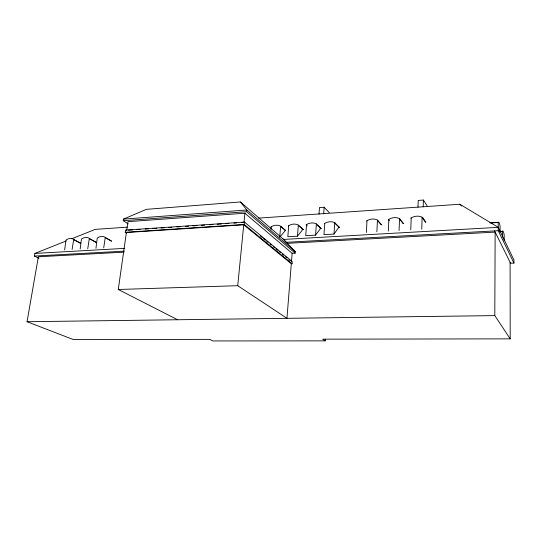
<?xml version="1.0" encoding="UTF-8"?>
<svg xmlns="http://www.w3.org/2000/svg" width="541" height="541" viewBox="0 0 541 541"><rect width="100%" height="100%" fill="white"/><g stroke="black" fill="none" stroke-linecap="round" stroke-linejoin="round"><path stroke-width="0.81" d="M502.44 237.181L502.447 231.345L499.857 231.345M504.131 240.698L504.205 235.058A11.05 1.637 87.1 0 0 502.379 231.21M494.555 230.912L510.582 263.224L513.95 263.095L498.254 230.716L498.187 222.351L489.828 222.838M500.026 232.177L500.107 226.409A11.341 1.724 87 0 0 498.187 222.351M325.337 339.193L325.229 340.864L322.7 339.166L510.21 338.855L494.805 315.606L495.143 232.103L287.298 243.335L282.53 238.439L240.407 201.949L146.347 209.353L123.49 219.112L123.26 220.708L128.176 223.866M421.77 229.215L422.142 217.401L422.568 217.374L425.889 222.236M423.19 206.804L423.4 200.055L418.234 200.427L418.004 207.162M410.775 229.851L411.194 218.097L410.775 218.124A11.489 10.313 -30.2 0 1 422.568 217.374M399.069 230.52L399.535 218.835L403.559 223.622M388.323 231.142L388.837 219.518L388.424 219.545L389.364 220.735M376.881 231.798L377.442 220.241L381.831 225.083M366.379 232.4L366.981 220.904L366.582 220.931A11.131 9.934 -37.3 0 1 377.848 220.214M335.116 222.933A10.827 9.549 -43.3 0 0 324.343 223.616L324.728 223.589L323.971 234.645L334.007 234.064L334.73 222.953L339.227 227.261L334.73 222.953M323.68 213.83L324.14 207.23L319.474 207.568L319.014 214.148M307.268 225.827L306.165 224.772L306.537 224.745L305.719 235.693L315.559 235.125L316.35 224.123L321.029 228.376L316.35 224.123M237.722 285.695L243.741 224.819L291.308 263.738L286.953 318.324L237.722 285.695L118.269 289.489L126.391 232.529L125.938 232.245M291.477 261.621L292.14 253.31L244.89 213.222L127.947 221.661L126.709 230.324L126.256 230.04M291.308 263.738L292.059 263.71L292.228 261.587L244.424 222.094L125.532 230.087L125.221 232.292L126.648 233.185M292.14 253.31L295.143 253.168L295.258 251.639L282.97 238.818M298.693 225.245A10.59 9.204 -47.4 0 0 288.339 225.901L288.705 225.881L287.819 236.728L297.469 236.174L298.321 225.266L303.183 229.465L298.321 225.266M279.798 236.363L280.644 226.388L285.668 230.534L280.644 226.388M270.994 229.472L271.21 226.99L270.852 227.01A10.475 9.035 -49.1 0 1 281.009 226.368M295.143 253.168L246.689 211.7L246.852 209.996L240.407 201.949M243.977 222.459L244.89 213.222M292.059 263.71L244.187 224.454L244.424 222.094M103.703 247.886L105.258 237.533L111.676 241.137M95.967 248.326L97.252 238.04A9.488 7.371 -58.8 0 1 105.556 237.513M87.723 248.799L89.326 238.547L96.366 242.395M80.169 249.036L81.468 239.041A9.4 7.222 -59.2 0 1 89.617 238.527M72.081 249.502L73.691 239.535L80.778 243.301M64.636 249.928L65.988 240.028A9.319 7.08 -59.6 0 1 73.982 239.521M325.229 340.864L212.877 340.945L209.712 339.356L73.36 339.579L27.05 321.719L38.357 256.786L123.99 252.16M38.911 258.273L34.428 256.055L34.888 253.425L66.279 240.928M334.007 234.064L338.842 227.288M315.559 235.125L320.651 228.397M297.469 236.174L302.811 229.485M279.731 237.195L285.31 230.554M71.77 238.737L95.311 229.364L127.304 227.159M123.49 219.112L246.852 209.996L295.258 251.639M123.26 220.708L246.689 211.7M258.645 218.111L459.87 204.248L498.268 227.348L513.943 260.011L513.95 263.095M128.386 230.209L132.572 229.932M136.758 229.648L140.112 229.425M145.137 229.086L148.484 228.863M152.677 228.579L156.863 228.302M161.049 228.018L164.403 227.795M168.589 227.518L171.937 227.288M176.968 226.956L180.315 226.726M185.34 226.395L188.694 226.165M192.88 225.888L197.066 225.604M201.259 225.327L204.606 225.103M209.631 224.765L212.985 224.542M217.171 224.258L221.357 223.981M225.55 223.697L228.897 223.474M233.922 223.135L236.437 222.966M241.462 222.628L244.803 222.405M125.221 232.292L244.187 224.454M126.391 232.529L244.566 224.765M490.822 222.933L498.261 222.493M34.888 253.425L124.748 248.366M283.362 239.44L498.268 227.348M34.428 256.055L124.254 251.146M286.108 242.307L498.254 230.716M499.918 231.48L502.447 231.345M27.05 321.719L494.805 315.606M319.765 227.977L321.029 228.376M301.966 229.066L303.183 229.465M338.605 227.037L339.227 227.261M285.121 230.31L285.668 230.534M118.269 289.489L177.624 319.751M73.691 239.535L80.494 243.322M89.326 238.547L96.075 242.415M105.258 237.533L111.385 241.158M260.241 235.876L262.196 237.485M263.494 238.554L265.448 240.163M266.747 241.239L268.052 242.314M270 243.923L271.305 244.992M273.259 246.601L274.558 247.677M275.856 248.745L277.81 250.355M279.115 251.43L280.414 252.505M282.368 254.114L283.667 255.183M285.621 256.792L286.919 257.868M288.874 259.477L290.172 260.552M459.87 204.248L461.635 206.067M324.14 207.23L329.185 212.613M377.442 220.241L380.932 224.501M399.535 218.835L403.153 223.643M422.142 217.401L425.469 222.256M423.4 200.055L427.147 205.83M510.095 262.25L510.21 338.855M388.424 219.545A11.307 10.123 -33.9 0 1 399.948 218.807M306.165 224.772A10.705 9.373 -45.5 0 1 316.728 224.096"/></g></svg>
